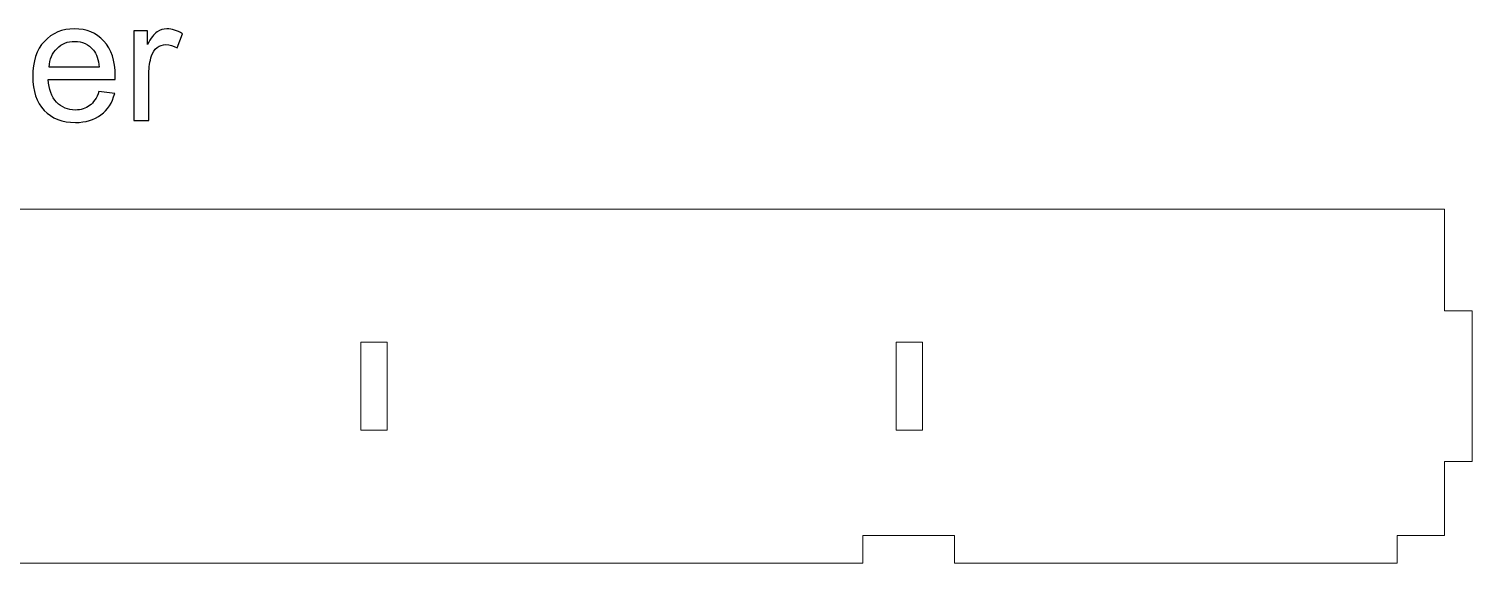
# Model space of a CAD drawing. Header units: centimetres. Extents: x -49.2 to 49.2, y -49.4 to 49.4.
# Drawn here: x -32.19 to -15.74, y 10.19 to 16.28 of the extents above; entities that cross this region are included whole.
import ezdxf

# ---------------------------------------------------------------- set-up
doc = ezdxf.new("R2010")
doc.units = ezdxf.units.CM
doc.header["$MEASUREMENT"] = 0
doc.layers.add('layer 1', color=7, linetype='Continuous')

msp = doc.modelspace()

# ---------------------------------------------------------------- linework, layer by layer
at = {"layer": 'layer 1', "color": 250}
for points, knots in [([(-31.38711, 15.56589), (-31.38711, 15.56589), (-31.20781, 15.54224), (-31.20781, 15.54224), (-31.20781, 15.54224), (-31.23572, 15.43815), (-31.28794, 15.35704), (-31.36412, 15.29957), (-31.36412, 15.29957), (-31.4403, 15.2421), (-31.5375, 15.21321), (-31.65605, 15.21321), (-31.65605, 15.21321), (-31.80513, 15.21321), (-31.92335, 15.25918), (-32.0107, 15.35113), (-32.0107, 15.35113), (-32.09805, 15.44274), (-32.14172, 15.5718), (-32.14172, 15.73763), (-32.14172, 15.73763), (-32.14172, 15.90904), (-32.09772, 16.04236), (-32.00938, 16.13694), (-32.00938, 16.13694), (-31.92105, 16.23184), (-31.80645, 16.27912), (-31.66557, 16.27912), (-31.66557, 16.27912), (-31.52929, 16.27912), (-31.41797, 16.23282), (-31.33161, 16.13989), (-31.33161, 16.13989), (-31.24525, 16.04696), (-31.2019, 15.91627), (-31.2019, 15.74781), (-31.2019, 15.74781), (-31.2019, 15.73763), (-31.20223, 15.72219), (-31.20289, 15.70183), (-31.20289, 15.70183), (-31.20289, 15.70183), (-31.9644, 15.70183), (-31.9644, 15.70183), (-31.9644, 15.70183), (-31.95783, 15.58986), (-31.9263, 15.50382), (-31.86917, 15.44439), (-31.86917, 15.44439), (-31.81236, 15.38495), (-31.7411, 15.35507), (-31.65605, 15.35507), (-31.65605, 15.35507), (-31.59267, 15.35507), (-31.53849, 15.37181), (-31.49383, 15.40531), (-31.49383, 15.40531), (-31.44884, 15.4388), (-31.41338, 15.49233), (-31.38711, 15.56589)], [0, 0, 0, 0, 0.0625, 0.0625, 0.0625, 0.0625, 0.125, 0.125, 0.125, 0.125, 0.1875, 0.1875, 0.1875, 0.1875, 0.25, 0.25, 0.25, 0.25, 0.3125, 0.3125, 0.3125, 0.3125, 0.375, 0.375, 0.375, 0.375, 0.4375, 0.4375, 0.4375, 0.4375, 0.5, 0.5, 0.5, 0.5, 0.5625, 0.5625, 0.5625, 0.5625, 0.625, 0.625, 0.625, 0.625, 0.6875, 0.6875, 0.6875, 0.6875, 0.75, 0.75, 0.75, 0.75, 0.8125, 0.8125, 0.8125, 0.8125, 0.875, 0.875, 0.875, 0.875, 1, 1, 1, 1]), ([(-31.95454, 15.84369), (-31.95454, 15.84369), (-31.38514, 15.84369), (-31.38514, 15.84369), (-31.38514, 15.84369), (-31.39269, 15.92973), (-31.41469, 15.99409), (-31.45048, 16.03711), (-31.45048, 16.03711), (-31.50532, 16.10377), (-31.57691, 16.13726), (-31.66459, 16.13726), (-31.66459, 16.13726), (-31.74405, 16.13726), (-31.81071, 16.11066), (-31.8649, 16.05747), (-31.8649, 16.05747), (-31.91875, 16.00427), (-31.94863, 15.93301), (-31.95454, 15.84369)], [0, 0, 0, 0, 0.16666667, 0.16666667, 0.16666667, 0.16666667, 0.33333333, 0.33333333, 0.33333333, 0.33333333, 0.5, 0.5, 0.5, 0.5, 0.66666667, 0.66666667, 0.66666667, 0.66666667, 1, 1, 1, 1]), ([(-30.99075, 15.23488), (-30.99075, 15.23488), (-30.99075, 16.25745), (-30.99075, 16.25745), (-30.99075, 16.25745), (-30.99075, 16.25745), (-30.8351, 16.25745), (-30.8351, 16.25745), (-30.8351, 16.25745), (-30.8351, 16.25745), (-30.8351, 16.10081), (-30.8351, 16.10081), (-30.8351, 16.10081), (-30.79537, 16.17339), (-30.75859, 16.22133), (-30.72477, 16.24431), (-30.72477, 16.24431), (-30.69094, 16.26763), (-30.65384, 16.27912), (-30.61345, 16.27912), (-30.61345, 16.27912), (-30.55499, 16.27912), (-30.49556, 16.26073), (-30.43514, 16.22428), (-30.43514, 16.22428), (-30.43514, 16.22428), (-30.49687, 16.06436), (-30.49687, 16.06436), (-30.49687, 16.06436), (-30.5389, 16.08801), (-30.58094, 16.09983), (-30.62297, 16.09983), (-30.62297, 16.09983), (-30.66073, 16.09983), (-30.69456, 16.08834), (-30.72444, 16.06568), (-30.72444, 16.06568), (-30.75432, 16.04302), (-30.77566, 16.01149), (-30.78847, 15.9711), (-30.78847, 15.9711), (-30.80785, 15.9097), (-30.81737, 15.84238), (-30.81737, 15.76915), (-30.81737, 15.76915), (-30.81737, 15.76915), (-30.81737, 15.23488), (-30.81737, 15.23488), (-30.81737, 15.23488), (-30.81737, 15.23488), (-30.99075, 15.23488), (-30.99075, 15.23488)], [0, 0, 0, 0, 0.07142857, 0.07142857, 0.07142857, 0.07142857, 0.14285714, 0.14285714, 0.14285714, 0.14285714, 0.21428571, 0.21428571, 0.21428571, 0.21428571, 0.28571429, 0.28571429, 0.28571429, 0.28571429, 0.35714286, 0.35714286, 0.35714286, 0.35714286, 0.42857143, 0.42857143, 0.42857143, 0.42857143, 0.5, 0.5, 0.5, 0.5, 0.57142857, 0.57142857, 0.57142857, 0.57142857, 0.64285714, 0.64285714, 0.64285714, 0.64285714, 0.71428571, 0.71428571, 0.71428571, 0.71428571, 0.78571429, 0.78571429, 0.78571429, 0.78571429, 0.85714286, 0.85714286, 0.85714286, 0.85714286, 1, 1, 1, 1])]:
    msp.add_open_spline(points, degree=3, knots=knots, dxfattribs=at)
at = {"layer": 'layer 1', "color": 250, "lineweight": 0}
for points, knots in [([(-40.45252, 10.50915), (-40.45252, 10.50915), (-40.45252, 11.35165), (-40.45252, 11.35165), (-40.45252, 11.35165), (-40.45252, 11.35165), (-40.76752, 11.35165), (-40.76752, 11.35165), (-40.76752, 11.35165), (-40.76752, 11.35165), (-40.76752, 13.06665), (-40.76752, 13.06665), (-40.76752, 13.06665), (-40.76752, 13.06665), (-40.45252, 13.06665), (-40.45252, 13.06665), (-40.45252, 13.06665), (-40.45252, 13.06665), (-40.45252, 14.22415), (-40.45252, 14.22415), (-40.45252, 14.22415), (-32.31919, 14.22415), (-24.18585, 14.22415), (-16.05252, 14.22415), (-16.05252, 14.22415), (-16.05252, 14.22415), (-16.05252, 13.06665), (-16.05252, 13.06665), (-16.05252, 13.06665), (-16.05252, 13.06665), (-15.73752, 13.06665), (-15.73752, 13.06665), (-15.73752, 13.06665), (-15.73752, 13.06665), (-15.73752, 11.35165), (-15.73752, 11.35165), (-15.73752, 11.35165), (-15.73752, 11.35165), (-16.05252, 11.35165), (-16.05252, 11.35165), (-16.05252, 11.35165), (-16.05252, 11.35165), (-16.05252, 10.50915), (-16.05252, 10.50915), (-16.05252, 10.50915), (-16.05252, 10.50915), (-16.59023, 10.50915), (-16.59023, 10.50915), (-16.59023, 10.50915), (-16.59023, 10.50915), (-16.59023, 10.19415), (-16.59023, 10.19415), (-16.59023, 10.19415), (-16.59023, 10.19415), (-21.63731, 10.19415), (-21.63731, 10.19415), (-21.63731, 10.19415), (-21.63731, 10.19415), (-21.63731, 10.50915), (-21.63731, 10.50915), (-21.63731, 10.50915), (-21.63731, 10.50915), (-22.68273, 10.50915), (-22.68273, 10.50915), (-22.68273, 10.50915), (-22.68273, 10.50915), (-22.68273, 10.19415), (-22.68273, 10.19415), (-22.68273, 10.19415), (-22.68273, 10.19415), (-33.82231, 10.19415), (-33.82231, 10.19415), (-33.82231, 10.19415), (-33.82231, 10.19415), (-33.82231, 10.50915), (-33.82231, 10.50915), (-33.82231, 10.50915), (-33.82231, 10.50915), (-34.86773, 10.50915), (-34.86773, 10.50915), (-34.86773, 10.50915), (-34.86773, 10.50915), (-34.86773, 10.19415), (-34.86773, 10.19415), (-34.86773, 10.19415), (-34.86773, 10.19415), (-39.91481, 10.19415), (-39.91481, 10.19415), (-39.91481, 10.19415), (-39.91481, 10.19415), (-39.91481, 10.50915), (-39.91481, 10.50915), (-39.91481, 10.50915), (-39.91481, 10.50915), (-40.45252, 10.50915), (-40.45252, 10.50915)], [0, 0, 0, 0, 0.04, 0.04, 0.04, 0.04, 0.08, 0.08, 0.08, 0.08, 0.12, 0.12, 0.12, 0.12, 0.16, 0.16, 0.16, 0.16, 0.2, 0.2, 0.2, 0.2, 0.24, 0.24, 0.24, 0.24, 0.28, 0.28, 0.28, 0.28, 0.32, 0.32, 0.32, 0.32, 0.36, 0.36, 0.36, 0.36, 0.4, 0.4, 0.4, 0.4, 0.44, 0.44, 0.44, 0.44, 0.48, 0.48, 0.48, 0.48, 0.52, 0.52, 0.52, 0.52, 0.56, 0.56, 0.56, 0.56, 0.6, 0.6, 0.6, 0.6, 0.64, 0.64, 0.64, 0.64, 0.68, 0.68, 0.68, 0.68, 0.72, 0.72, 0.72, 0.72, 0.76, 0.76, 0.76, 0.76, 0.8, 0.8, 0.8, 0.8, 0.84, 0.84, 0.84, 0.84, 0.88, 0.88, 0.88, 0.88, 0.92, 0.92, 0.92, 0.92, 1, 1, 1, 1]), ([(-28.10252, 12.70915), (-28.10252, 12.70915), (-28.40252, 12.70915), (-28.40252, 12.70915), (-28.40252, 12.70915), (-28.40252, 12.70915), (-28.40252, 11.70915), (-28.40252, 11.70915), (-28.40252, 11.70915), (-28.40252, 11.70915), (-28.10252, 11.70915), (-28.10252, 11.70915), (-28.10252, 11.70915), (-28.10252, 11.70915), (-28.10252, 12.70915), (-28.10252, 12.70915)], [0, 0, 0, 0, 0.2, 0.2, 0.2, 0.2, 0.4, 0.4, 0.4, 0.4, 0.6, 0.6, 0.6, 0.6, 1, 1, 1, 1]), ([(-22.00252, 12.70915), (-22.00252, 12.70915), (-22.30252, 12.70915), (-22.30252, 12.70915), (-22.30252, 12.70915), (-22.30252, 12.70915), (-22.30252, 11.70915), (-22.30252, 11.70915), (-22.30252, 11.70915), (-22.30252, 11.70915), (-22.00252, 11.70915), (-22.00252, 11.70915), (-22.00252, 11.70915), (-22.00252, 11.70915), (-22.00252, 12.70915), (-22.00252, 12.70915)], [0, 0, 0, 0, 0.2, 0.2, 0.2, 0.2, 0.4, 0.4, 0.4, 0.4, 0.6, 0.6, 0.6, 0.6, 1, 1, 1, 1])]:
    msp.add_open_spline(points, degree=3, knots=knots, dxfattribs=at)

doc.saveas('drawing.dxf')
